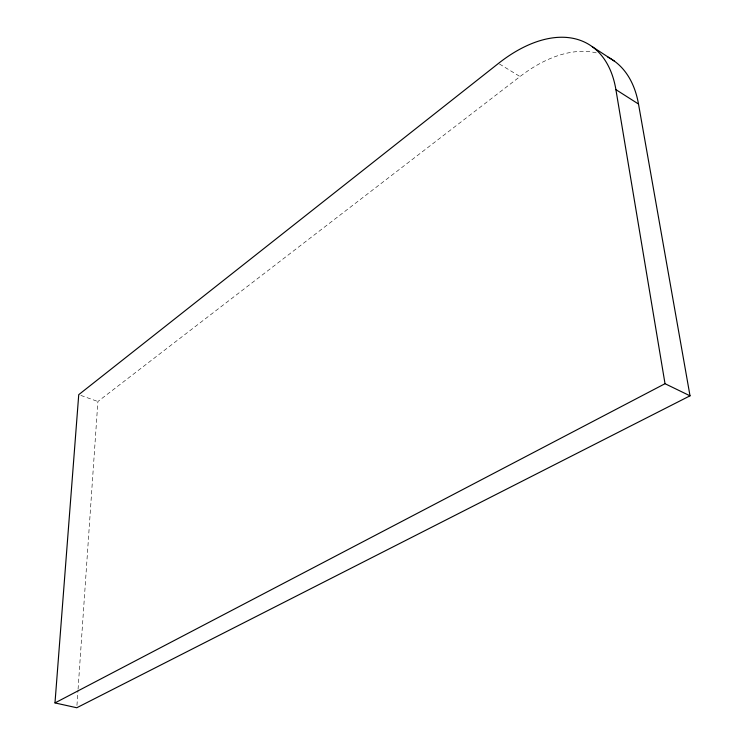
<?xml version="1.0" encoding="UTF-8"?>
<svg xmlns="http://www.w3.org/2000/svg" width="745" height="745" viewBox="0 0 745 745"><rect width="100%" height="100%" fill="white"/><g stroke="black" fill="none" stroke-linecap="round" stroke-linejoin="round"><path stroke-width="0.56" stroke-dasharray="3.73 2.79" d="M76.949 705.431L77.983 690.354M78.067 689.19L97.893 401.508L520.019 76.549A139.799 82.974 -59.5 0 1 597.425 53.156M80.86 395.427L97.893 401.508M499.467 63.995L520.019 76.549"/><path stroke-width="1.12" d="M54.981 702.926L78.737 394.673L498.489 63.39A141.485 81.969 -59.8 0 1 615.901 89.633L638.502 104.03L690.019 395.819L76.782 707.75L54.981 702.926L665.024 383.703L690.019 395.819M592.34 46.739L614.467 61.183M615.901 89.633L665.024 383.703M607.836 57.095A139.799 82.974 -59.5 0 1 638.502 104.03"/></g></svg>
